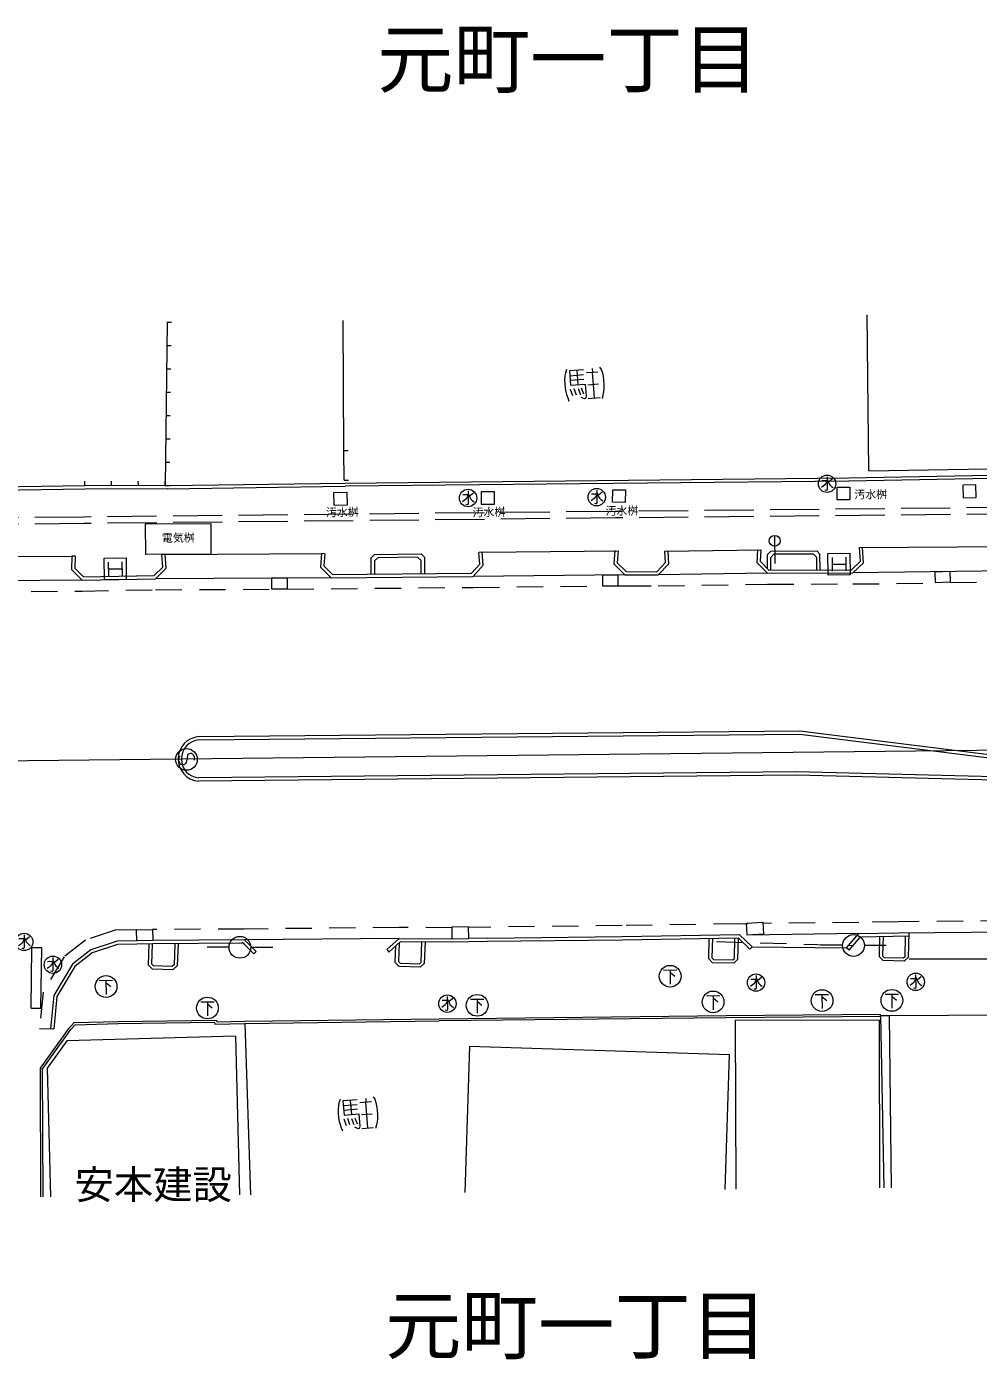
# Model space of a CAD drawing. Units: millimetres, scale not verified. Extents: x 40000 to 680000, y 20000 to 380000.
# Drawn here: x 111490 to 155055, y 255710 to 316751 of the extents above; entities that cross this region are included whole.
import ezdxf
from ezdxf.enums import TextEntityAlignment as Align

# ---------------------------------------------------------------- set-up
doc = ezdxf.new("R2010")
doc.units = ezdxf.units.MM
doc.header["$LTSCALE"] = 1000
for name, pattern in [('USER1', [3, 2.25, -0.75]), ('USER2', [2, 1.2, -0.8]), ('USER3', [2, 1.5, -0.5]), ('USER4', [2.5, 1.5, -1])]:
    doc.linetypes.add(name, pattern=pattern)
doc.layers.add('S-BGD', color=1, linetype='Continuous', lineweight=13)
doc.layers.add('S-BMK', color=2, linetype='Continuous', lineweight=13)
doc.styles.add('ＭＳ ゴシック', font='')
doc.styles.get('ＭＳ ゴシック').set_extended_font_data('MS Gothic')

# ---------------------------------------------------------------- blocks, each defined once
blk = doc.blocks.new('BUHIN6')
at = {"layer": 'S-BGD'}
blk.add_line((255, -216), (85, -53), dxfattribs=at)
for points in [[(320, 37), (-274, -32), (-294, -20), (-308, -3), (-303, 76)], [(127, 260), (155, 18), (70, 40), (3, 65), (-64, 103), (-129, 160), (-201, 238)], [(211, 24), (17, -95), (-32, -137), (-97, -221), (-139, -292)]]:
    blk.add_lwpolyline(points, dxfattribs=at)
blk.add_circle((0, 0), 398, dxfattribs=at)
blk = doc.blocks.new('BUHIN7')
at = {"layer": 'S-BGD'}
blk.add_line((252, -219), (84, -54), dxfattribs=at)
for points in [[(320, 34), (-274, -29), (-294, -17), (-308, 0), (-302, 79)], [(130, 259), (155, 16), (70, 40), (3, 65), (-63, 104), (-128, 162), (-198, 241)], [(211, 22), (16, -95), (-34, -136), (-100, -220), (-142, -290)]]:
    blk.add_lwpolyline(points, dxfattribs=at)
blk.add_circle((0, 0), 398, dxfattribs=at)
blk = doc.blocks.new('BUHIN8')
at = {"layer": 'S-BGD'}
for p, q in [((273, 347), (-347, 273)), ((-37, 310), (37, -310)), ((347, -273), (-273, -347))]:
    blk.add_line(p, q, dxfattribs=at)
blk.add_lwpolyline([(-556, 437), (437, 556), (556, -437), (-437, -556)], close=True, dxfattribs=at)
blk = doc.blocks.new('BUHIN14')
at = {"layer": 'S-BGD'}
blk.add_lwpolyline([(8, -358), (46, -372), (88, -371), (139, -356), (208, -320), (258, -275), (290, -217), (294, -153), (270, -101), (251, -69), (210, -33), (167, -24), (-148, -8), (-195, 19), (-241, 65), (-264, 121), (-270, 171), (-259, 227), (-200, 282), (-98, 335), (-50, 351), (3, 352), (56, 337), (113, 302)], dxfattribs=at)
blk.add_circle((0, 0), 498, dxfattribs=at)
blk = doc.blocks.new('BUHIN19')
at = {"layer": 'S-BGD'}
blk.add_circle((0, 0), 498, dxfattribs=at)
blk = doc.blocks.new('BUHIN48')
at = {"layer": 'S-BGD'}
blk.add_line((0, 0), (23, -199), dxfattribs=at)
blk = doc.blocks.new('BUHIN49')
at = {"layer": 'S-BGD'}
blk.add_line((0, 0), (199, 22), dxfattribs=at)
blk = doc.blocks.new('BUHIN52')
at = {"layer": 'S-BGD'}
blk.add_line((0, 0), (18, -199), dxfattribs=at)
blk = doc.blocks.new('BUHIN59')
at = {"layer": 'S-BGD'}
for p, q in [((-293, 614), (-579, 478)), ((212, 44), (98, 654)), ((314, 699), (429, 80)), ((-538, 308), (-260, 437)), ((-228, 264), (-504, 126)), ((-466, -27), (-198, 105)), ((583, 410), (-54, 292)), ((-641, -247), (-541, -782)), ((-584, -529), (580, -313)), ((66, -651), (-24, -169)), ((534, -43), (631, -565)), ((744, -283), (584, -313))]:
    blk.add_line(p, q, dxfattribs=at)
for points in [[(573, 880), (412, 910), (286, 923), (122, 920), (-52, 897), (-273, 855), (-434, 807), (-562, 761), (-709, 688), (-847, 616)], [(645, 101), (527, 739), (-115, 619), (8, -44), (-540, -146), (-606, -140), (-650, -121), (-672, -79), (-622, 72)], [(851, -615), (752, -698), (605, -771), (454, -817), (279, -859), (57, -900), (-118, -919), (-265, -914), (-401, -898), (-569, -879)]]:
    blk.add_lwpolyline(points, dxfattribs=at)
blk = doc.blocks.new('BUHIN148')
at = {"layer": 'S-BGD'}
for p, q in [((283, 33), (-363, -42)), ((186, 22), (25, -214)), ((248, 336), (318, -270))]:
    blk.add_line(p, q, dxfattribs=at)
blk.add_circle((0, 0), 498, dxfattribs=at)

msp = doc.modelspace()

# ---------------------------------------------------------------- linework, layer by layer
at = {"layer": 'S-BGD'}
for p, q in [((150041, 296408), (149960, 303559)), ((117917, 303212), (117826, 295739)), ((126010, 297332), (125984, 303299)), ((126024, 295984), (126010, 297332)), ((126072, 295848), (149123, 296089)), ((149123, 296089), (158116, 296251)), ((158119, 296101), (149126, 295939)), ((150041, 296408), (157791, 296540)), ((114158, 295727), (86564, 295272)), ((114170, 295569), (86566, 295152)), ((117826, 295739), (114158, 295727)), ((117929, 295581), (114170, 295569)), ((117927, 295731), (126072, 295848)), ((117929, 295581), (126074, 295698)), ((149126, 295939), (126074, 295698)), ((132316, 295460), (132888, 295461)), ((132317, 294865), (132316, 295460)), ((132888, 295461), (132888, 294866)), ((138311, 294968), (138321, 295540)), ((138321, 295540), (138902, 295529)), ((138902, 295529), (138891, 294957)), ((148590, 295084), (148590, 295660)), ((148590, 295660), (149170, 295660)), ((149170, 295660), (149171, 295085)), ((154938, 295764), (154348, 295747)), ((154348, 295747), (154365, 295170)), ((154955, 295187), (154938, 295764)), ((125555, 295421), (126143, 295433)), ((125567, 294816), (125555, 295421)), ((126143, 295433), (126155, 294828)), ((132888, 294866), (132317, 294865)), ((138891, 294957), (138311, 294968)), ((149171, 295085), (148590, 295084)), ((154365, 295170), (154955, 295187)), ((126155, 294828), (125567, 294816)), ((116917, 293976), (119917, 293991)), ((116917, 293976), (116924, 292576)), ((119917, 293991), (119924, 292591)), ((145729, 293452), (145741, 292155)), ((107480, 292460), (113565, 292504)), ((113565, 292504), (113548, 291888)), ((113715, 292500), (113565, 292504)), ((113715, 292500), (113700, 291948)), ((119924, 292591), (116924, 292576)), ((117824, 292581), (117674, 292568)), ((117721, 291999), (117674, 292568)), ((117824, 292581), (124989, 292617)), ((117877, 291941), (117824, 292581)), ((124989, 292617), (124945, 291998)), ((125138, 292606), (124989, 292617)), ((125138, 292606), (125100, 292055)), ((127407, 292578), (127259, 292427)), ((127266, 291676), (127259, 292427)), ((127407, 292578), (129544, 292598)), ((127559, 292429), (127410, 292278)), ((129389, 292446), (127559, 292429)), ((129389, 292446), (129547, 292297)), ((129544, 292598), (129695, 292449)), ((129695, 292449), (129702, 291698)), ((132231, 292132), (132190, 292670)), ((132339, 292682), (138568, 292740)), ((132386, 292079), (132339, 292682)), ((138418, 292752), (138369, 292140)), ((138568, 292740), (138524, 292198)), ((140703, 292724), (145097, 292794)), ((140734, 292207), (140703, 292724)), ((140887, 292152), (140853, 292733)), ((144947, 292803), (144909, 292208)), ((145097, 292794), (145063, 292266)), ((145549, 292731), (145399, 292581)), ((145402, 291924), (145399, 292581)), ((145549, 292731), (147655, 292739)), ((145699, 292582), (145550, 292431)), ((145552, 291863), (145550, 292431)), ((147506, 292588), (145699, 292582)), ((147657, 292439), (147506, 292588)), ((147806, 292590), (147655, 292739)), ((147659, 291871), (147657, 292439)), ((147809, 291872), (147806, 292590)), ((149603, 292900), (156348, 292937)), ((149603, 292900), (149638, 292252)), ((149791, 292192), (149753, 292901)), ((113548, 291888), (114030, 291399)), ((113700, 291948), (114092, 291550)), ((115228, 292226), (115236, 291601)), ((115232, 291914), (115857, 291921)), ((115853, 292234), (115861, 291609)), ((117326, 291607), (117721, 291999)), ((117389, 291458), (117877, 291941)), ((124945, 291998), (125423, 291509)), ((125100, 292055), (125485, 291660)), ((127410, 292278), (127416, 291677)), ((129552, 291697), (129547, 292297)), ((131856, 291718), (132231, 292132)), ((131923, 291569), (132386, 292079)), ((138369, 292140), (138875, 291643)), ((138524, 292198), (138936, 291792)), ((138936, 291792), (140335, 291786)), ((140335, 291786), (140734, 292207)), ((140399, 291636), (140887, 292152)), ((144909, 292208), (145400, 291713)), ((145063, 292266), (145462, 291863)), ((145462, 291863), (149249, 291877)), ((149249, 291877), (149638, 292252)), ((149310, 291727), (149791, 292192)), ((156787, 291827), (149310, 291727)), ((153766, 291793), (153062, 291761)), ((153788, 291322), (153766, 291793)), ((114030, 291399), (107690, 291346)), ((114030, 291399), (117389, 291458)), ((114092, 291550), (117326, 291607)), ((125423, 291509), (117389, 291458)), ((123427, 291486), (122702, 291483)), ((122702, 291483), (122705, 290996)), ((123429, 290999), (123427, 291486)), ((125423, 291509), (131923, 291569)), ((125485, 291660), (131856, 291718)), ((138875, 291643), (131923, 291569)), ((138561, 291635), (137851, 291631)), ((137851, 291631), (137854, 291133)), ((138564, 291137), (138561, 291635)), ((138875, 291643), (140399, 291636)), ((145400, 291713), (140399, 291636)), ((145400, 291713), (149310, 291727)), ((153062, 291761), (153084, 291289)), ((153084, 291289), (153788, 291322)), ((122705, 290996), (123429, 290999)), ((137854, 291133), (138564, 291137)), ((119378, 284231), (146889, 284491)), ((146889, 284491), (161985, 282616)), ((119379, 284081), (146880, 284341)), ((146880, 284341), (161966, 282467)), ((146732, 282623), (119352, 282341)), ((161985, 282233), (146737, 282623)), ((146733, 282473), (119354, 282191)), ((161982, 282083), (146733, 282473)), ((116525, 275386), (117250, 275401)), ((116535, 274877), (116525, 275386)), ((117250, 275401), (117261, 274892)), ((131717, 275526), (130946, 275510)), ((130946, 275510), (130957, 274977)), ((131728, 274993), (131717, 275526)), ((144438, 275689), (145191, 275728)), ((144467, 275141), (144438, 275689)), ((145191, 275728), (145219, 275180)), ((151396, 275252), (158360, 275310)), ((115626, 274863), (114422, 274461)), ((115652, 274713), (114494, 274327)), ((116535, 274877), (115626, 274863)), ((116538, 274727), (115652, 274713)), ((117261, 274892), (116535, 274877)), ((117261, 274892), (116535, 274877)), ((117264, 274742), (116538, 274727)), ((117061, 273778), (117095, 274740)), ((117213, 273817), (117246, 274741)), ((121455, 274921), (117261, 274892)), ((121456, 274771), (117262, 274742)), ((118271, 274749), (118237, 273785)), ((118421, 274750), (118385, 273736)), ((121895, 274286), (121351, 274813)), ((128545, 274991), (121455, 274921)), ((121999, 274394), (121455, 274921)), ((127972, 274479), (128545, 274991)), ((128072, 274367), (128602, 274841)), ((128548, 274793), (128514, 273932)), ((128545, 274991), (130957, 274977)), ((128602, 274841), (130956, 274827)), ((129542, 273896), (129575, 274835)), ((129725, 274834), (129690, 273847)), ((130957, 274977), (131728, 274993)), ((130957, 274977), (131728, 274993)), ((130960, 274827), (131731, 274843)), ((132573, 275007), (131728, 274993)), ((131731, 274843), (132576, 274857)), ((132573, 275007), (138750, 275080)), ((132575, 274857), (138749, 274930)), ((138750, 275080), (144114, 275164)), ((138753, 274930), (144055, 275013)), ((142712, 274050), (142734, 274993)), ((142885, 274995), (142859, 274095)), ((143887, 274071), (143910, 275011)), ((144060, 275013), (144036, 274023)), ((144055, 275013), (144602, 274491)), ((144114, 275164), (144706, 274600)), ((149592, 275216), (144467, 275141)), ((145219, 275180), (144467, 275141)), ((148841, 274674), (147841, 274688)), ((149024, 274555), (149592, 275216)), ((149138, 274457), (149662, 275068)), ((149592, 275216), (151396, 275252)), ((149662, 275068), (151870, 275111)), ((150523, 274147), (150545, 275090)), ((150695, 275092), (150670, 274192)), ((151698, 274168), (151720, 275108)), ((151874, 275256), (151847, 274121)), ((111697, 271794), (111732, 274556)), ((112181, 274556), (111732, 274556)), ((112146, 271801), (112181, 274556)), ((114422, 274461), (113583, 273807)), ((114494, 274327), (113697, 273706)), ((120753, 274583), (119753, 274585)), ((121753, 274583), (122753, 274585)), ((121895, 274286), (121999, 274394)), ((127972, 274479), (128072, 274367)), ((128366, 273889), (128393, 274655)), ((142859, 274095), (142929, 274023)), ((144602, 274491), (144706, 274600)), ((144706, 274600), (149024, 274555)), ((149138, 274457), (149024, 274555)), ((149841, 274673), (150841, 274686)), ((150694, 273971), (150523, 274147)), ((150670, 274192), (150739, 274120)), ((150739, 274120), (151625, 274099)), ((151625, 274099), (151698, 274168)), ((151847, 274121), (151666, 273948)), ((113583, 273807), (112729, 272372)), ((113697, 273706), (112875, 272324)), ((117058, 273781), (117230, 273600)), ((117209, 273821), (117278, 273748)), ((117230, 273600), (118202, 273565)), ((117278, 273748), (118163, 273717)), ((118237, 273785), (118163, 273717)), ((118385, 273736), (118202, 273565)), ((128535, 273711), (128366, 273889)), ((128514, 273932), (128582, 273859)), ((129507, 273676), (128535, 273711)), ((128582, 273859), (129468, 273828)), ((129468, 273828), (129542, 273896)), ((129690, 273847), (129507, 273676)), ((142883, 273874), (142712, 274050)), ((143855, 273851), (142883, 273874)), ((142929, 274023), (143815, 274002)), ((143815, 274002), (143887, 274071)), ((144036, 274023), (143855, 273851)), ((151666, 273948), (150694, 273971)), ((157815, 274045), (151891, 274036)), ((112729, 272372), (112576, 270854)), ((112875, 272324), (112727, 270852)), ((111697, 271794), (112146, 271801)), ((113429, 270874), (113672, 271133)), ((113502, 270806), (113716, 271035)), ((113672, 271133), (115677, 271187)), ((113716, 271035), (115679, 271088)), ((115677, 271187), (120185, 271251)), ((115679, 271088), (120095, 271150)), ((120095, 271150), (120104, 271060)), ((120104, 271060), (121478, 271096)), ((120185, 271251), (120194, 271162)), ((120194, 271162), (121475, 271195)), ((121475, 271195), (130373, 271313)), ((121477, 271096), (130375, 271213)), ((121478, 271096), (121731, 263251)), ((130373, 271313), (143506, 271457)), ((143507, 271357), (130374, 271213)), ((143506, 271457), (150562, 271518)), ((150563, 271418), (143507, 271357)), ((150510, 271239), (143930, 271225)), ((143930, 271225), (143947, 263506)), ((150510, 271239), (150527, 263566)), ((150562, 271518), (150563, 271418)), ((150569, 271463), (150976, 271459)), ((150569, 271463), (150736, 263565)), ((150976, 271459), (159183, 271496)), ((150976, 271459), (151060, 263569)), ((112075, 270861), (112727, 270852)), ((112117, 269051), (113429, 270874)), ((112199, 268993), (113510, 270816)), ((121056, 270509), (113336, 270296)), ((121056, 270509), (121240, 263245)), ((113336, 270296), (112431, 269044)), ((131757, 270033), (131550, 263357)), ((143665, 269663), (131757, 270033)), ((143473, 263486), (143665, 269663)), ((112140, 263147), (112117, 269051)), ((112239, 263148), (112217, 269051)), ((112431, 269044), (112580, 263152))]:
    msp.add_line(p, q, dxfattribs=at)
at = {"layer": 'S-BGD', "linetype": 'USER4'}
msp.add_line((131697, 295162), (131698, 295062), dxfattribs=at)
at = {"layer": 'S-BGD', "linetype": 'USER1'}
for p, q in [((114113, 294291), (80748, 293982)), ((138439, 294548), (114113, 294291)), ((138442, 294248), (114116, 293991)), ((162770, 294792), (138439, 294548)), ((162773, 294492), (138442, 294248)), ((114115, 293991), (80751, 293682))]:
    msp.add_line(p, q, dxfattribs=at)
at = {"layer": 'S-BGD', "linetype": 'USER3'}
msp.add_line((132339, 292682), (132190, 292670), dxfattribs=at)
at = {"layer": 'S-BGD', "linetype": 'USER2'}
for p, q in [((140402, 291135), (145405, 291213)), ((145405, 291213), (149313, 291227)), ((149313, 291227), (153067, 291261)), ((153771, 291293), (156793, 291328)), ((107695, 290846), (114037, 290899)), ((114037, 290899), (117395, 290958)), ((117395, 290958), (122705, 290983)), ((123433, 290986), (125428, 291009)), ((125428, 291009), (131928, 291069)), ((131928, 291069), (137856, 291131)), ((138573, 291135), (138880, 291143)), ((138880, 291143), (140402, 291135)), ((115541, 275361), (114182, 274909)), ((116528, 275377), (115541, 275361)), ((121451, 275421), (117258, 275392)), ((128544, 275491), (121451, 275421)), ((130959, 275477), (128544, 275491)), ((138744, 275580), (131718, 275496)), ((144127, 275664), (138744, 275580)), ((144499, 275640), (144127, 275664)), ((149585, 275716), (145215, 275680)), ((151389, 275752), (149585, 275716)), ((158353, 275810), (151389, 275752)), ((114182, 274909), (113201, 274144)), ((143073, 274841), (149341, 274667)), ((113201, 274144), (112243, 272532)), ((112243, 272532), (112075, 270861))]:
    msp.add_line(p, q, dxfattribs=at)
at = {"layer": 'S-BGD'}
msp.add_lwpolyline([(115051, 291412), (115039, 292412), (116038, 292424), (116051, 291424)], close=True, dxfattribs=at)
msp.add_circle((145732, 293202), 250, dxfattribs=at)
for radius in [1024, 874]:
    msp.add_arc((119446, 283210), radius, 93.85547, 264.78955, dxfattribs=at)
at = {"layer": 'S-BMK'}
msp.add_line((69046, 282681), (167540, 283748), dxfattribs=at)

# ---------------------------------------------------------------- block references
at = {"rotation": 84.0093}
for name, p in [('BUHIN52', (117917, 303212)), ('BUHIN52', (117904, 302144)), ('BUHIN52', (117891, 301077)), ('BUHIN59', (137016, 300379)), ('BUHIN52', (117878, 300009)), ('BUHIN52', (117865, 298941)), ('BUHIN52', (117852, 297874)), ('BUHIN48', (126010, 297332)), ('BUHIN52', (117839, 296806)), ('BUHIN7', (148131, 295812)), ('BUHIN49', (114158, 295727)), ('BUHIN49', (115381, 295731)), ('BUHIN49', (116603, 295735)), ('BUHIN49', (117826, 295739)), ('BUHIN52', (117826, 295739)), ('BUHIN48', (126024, 295984)), ('BUHIN7', (131697, 295162)), ('BUHIN7', (137587, 295200)), ('BUHIN8', (148677, 292132)), ('BUHIN14', (118804, 283188)), ('BUHIN6', (111376, 274828)), ('BUHIN19', (121253, 274582)), ('BUHIN19', (149341, 274667)), ('BUHIN6', (112690, 273786)), ('BUHIN148', (140949, 273257)), ('BUHIN148', (115124, 272788)), ('BUHIN6', (144881, 272966)), ('BUHIN6', (152189, 273001)), ('BUHIN148', (119765, 271802)), ('BUHIN6', (130750, 272001)), ('BUHIN148', (132115, 271925)), ('BUHIN148', (142914, 272080)), ('BUHIN148', (147900, 272140)), ('BUHIN148', (151098, 272153)), ('BUHIN59', (126650, 266948))]:
    msp.add_blockref(name, p, dxfattribs=at)

# ---------------------------------------------------------------- texts
at = {"layer": 'S-BGD', "style": 'ＭＳ ゴシック'}
for s, height, p in [('元町一丁目', 2566, (127534, 313220)), ('安本建設', 1320, (113682, 262658)), ('元町一丁目', 2566, (127895, 255220))]:
    msp.add_text(s, height=height, dxfattribs=at).set_placement(p, align=Align.BOTTOM_LEFT)
for s, p in [('汚水桝', (149381, 295023)), ('汚水桝', (125194, 294210)), ('汚水桝', (131903, 294209)), ('汚水桝', (137993, 294275)), ('電気桝', (117686, 293037))]:
    msp.add_text(s, height=366.6, rotation=0.7, dxfattribs=at).set_placement(p, align=Align.BOTTOM_LEFT)

doc.saveas('drawing.dxf')
